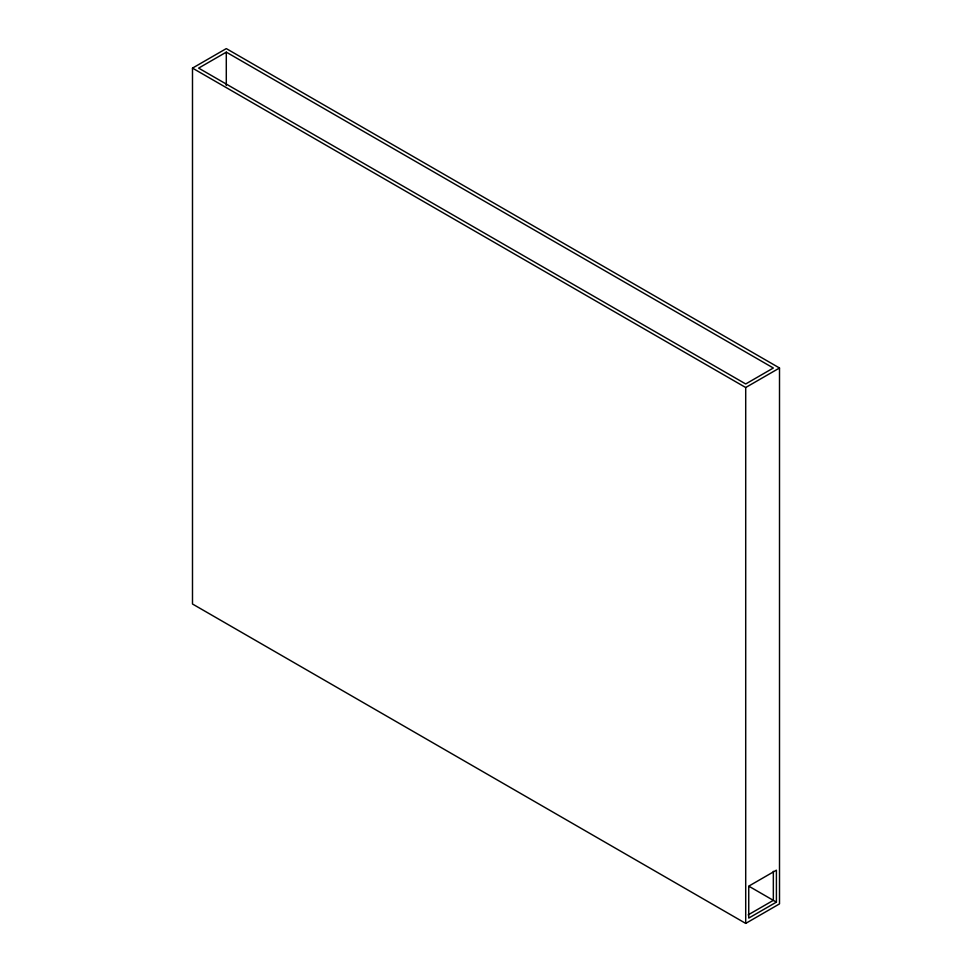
<?xml version="1.0" encoding="UTF-8"?>
<svg xmlns="http://www.w3.org/2000/svg" width="972" height="972" viewBox="0 0 972 972"><rect width="100%" height="100%" fill="white"/><g stroke="black" fill="none" stroke-linecap="round" stroke-linejoin="round"><path stroke-width="1.46" d="M192.492 68.113L226.294 48.6L779.508 367.999L779.508 903.887L745.706 923.4L192.492 604.001L192.492 68.113L745.706 387.512L779.508 367.999M226.294 52.148L198.64 68.113L745.706 383.964L773.335 368.011L226.294 52.148L226.294 85.512M748.185 914.871L773.335 900.351L773.335 871.313M776.409 902.125L748.744 918.09L748.744 886.16L776.409 870.183L776.409 902.125L749.023 886.294M745.706 387.512L745.706 923.4"/></g></svg>
